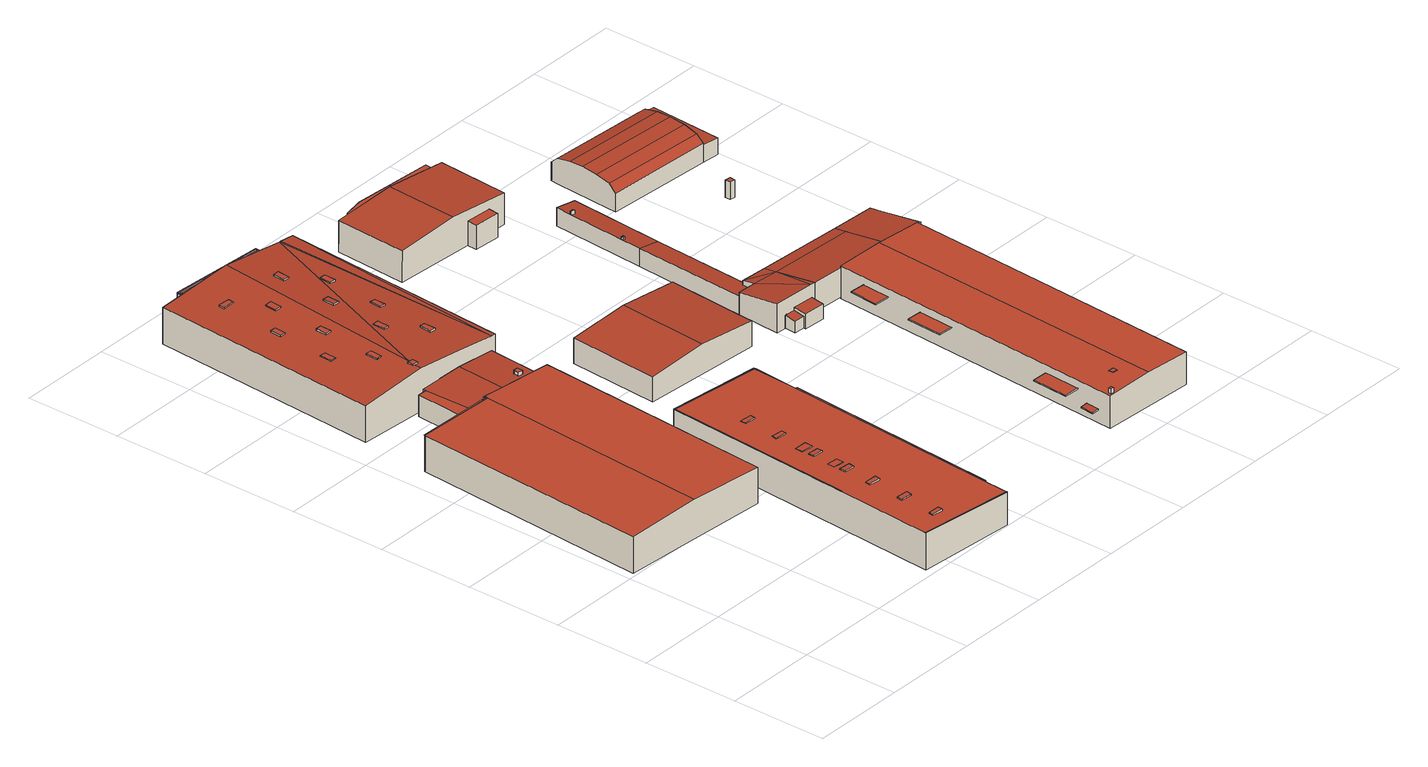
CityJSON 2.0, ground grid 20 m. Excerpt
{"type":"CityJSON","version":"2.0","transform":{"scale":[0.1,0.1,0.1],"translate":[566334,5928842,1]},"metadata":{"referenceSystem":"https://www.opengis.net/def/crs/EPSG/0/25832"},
"CityObjects":{
"building1":{"type":"Building","attributes":{"Grundfläche 2D":"1607.960836","Grundhöhe NN":"2.364"},"geometry":[{"type":"Solid","lod":"3","boundaries":[[[[0,1,2,1,3,4,5,6,7]],[[8,9,10,11,12,1,0]],[[12,11,13]],[[12,13,14,3,1]],[[15,6,2,1,16]],[[1,17,18,16]],[[7,6,15,19]],[[20,8,0,7,19,21]],[[9,8,20,22]],[[11,10,9,22,23]],[[17,11,23,18]],[[18,23,22,20,21,19,15,16]],[[4,3,1,2,6,5]],[[11,3,13]],[[11,17,3]],[[3,14,13]],[[1,3,17]]]],"semantics":{"surfaces":[{"type":"RoofSurface"},{"type":"WallSurface"},{"type":"GroundSurface"}],"values":[[0,0,0,0,1,1,1,1,1,1,1,2,0,0,0,0,0]]}}]},
"building2":{"type":"Building","attributes":{"Grundfläche 2D":"263.591905","Grundhöhe NN":"2.552"},"children":["building2-1"],"geometry":[{"type":"Solid","lod":"3","boundaries":[[[[24,25,26,27]],[[28,26,25]],[[29,30,31,24,27,32]],[[33,34,30,29,35]],[[32,27,26,36,37]],[[29,32,37,38]],[[35,29,38,39]],[[33,35,39,40]],[[34,33,40,41]],[[30,34,41,42]],[[43,25,24,31,30,42,44]],[[28,25,43,45]],[[26,28,45,36]],[[45,43,44,42,41,40,39,38,37,36]]]],"semantics":{"surfaces":[{"type":"RoofSurface"},{"type":"WallSurface"},{"type":"GroundSurface"}],"values":[[0,0,0,0,1,1,1,1,1,1,1,1,1,2]]}}]},
"building2-1":{"type":"BuildingInstallation","parents":["building2"],"geometry":[{"type":"MultiSurface","lod":"3","boundaries":[[[46,47,48,49]],[[49,48,50,51]],[[46,49,51,52]],[[47,46,52,53]],[[48,47,53,50]]],"semantics":{"surfaces":[{"type":"RoofSurface"},{"type":"WallSurface"}],"values":[0,1,1,1,1]}}]},
"building3":{"type":"Building","attributes":{"Grundfläche 2D":"1262.281535","Grundhöhe NN":"1.794"},"children":["building3-1","building3-2","building3-3","building3-4","building3-5","building3-6","building3-7","building3-8","building3-9","building3-10","building3-11","building3-12"],"geometry":[{"type":"Solid","lod":"3","boundaries":[[[[54,55,56]],[[57,58,59,60,61,56,55,62,63]],[[60,59,64,65]],[[66,54,56,61,60,65,67]],[[55,54,66,68]],[[62,55,68,69]],[[63,62,69,70]],[[59,58,57,63,70,71,72,64]],[[71,70,69,68,66,67,65,64,72]]]],"semantics":{"surfaces":[{"type":"RoofSurface"},{"type":"WallSurface"},{"type":"GroundSurface"}],"values":[[0,0,1,1,1,1,1,1,2]]}}]},
"building3-1":{"type":"BuildingInstallation","parents":["building3"],"geometry":[{"type":"MultiSurface","lod":"3","boundaries":[[[73,74,75,76]],[[76,75,77,78]],[[73,76,78,79]],[[74,73,79,80]],[[75,74,80,77]]],"semantics":{"surfaces":[{"type":"RoofSurface"},{"type":"WallSurface"}],"values":[0,1,1,1,1]}}]},
"building3-2":{"type":"BuildingInstallation","parents":["building3"],"geometry":[{"type":"MultiSurface","lod":"3","boundaries":[[[81,82,83,84]],[[84,83,85,86]],[[81,84,86,87]],[[82,81,87,88]],[[83,82,88,85]]],"semantics":{"surfaces":[{"type":"RoofSurface"},{"type":"WallSurface"}],"values":[0,1,1,1,1]}}]},
"building3-3":{"type":"BuildingInstallation","parents":["building3"],"geometry":[{"type":"MultiSurface","lod":"3","boundaries":[[[89,90,91,92]],[[92,91,93,94]],[[92,94,89]],[[91,90,93]]],"semantics":{"surfaces":[{"type":"RoofSurface"},{"type":"WallSurface"}],"values":[0,1,1,1]}}]},
"building3-4":{"type":"BuildingInstallation","parents":["building3"],"geometry":[{"type":"MultiSurface","lod":"3","boundaries":[[[95,96,97,98]],[[99,100,97]],[[100,98,97]],[[57,101,96,95]],[[97,96,101,102]],[[99,97,102,55]],[[55,62,100,99]],[[98,100,62,63]],[[63,57,95,98]]],"semantics":{"surfaces":[{"type":"RoofSurface"},{"type":"WallSurface"}],"values":[0,0,0,1,1,1,1,1,1]}}]},
"building3-5":{"type":"BuildingInstallation","parents":["building3"],"geometry":[{"type":"MultiSurface","lod":"3","boundaries":[[[103,104,105,106]],[[106,105,107,108]],[[103,106,108,109]],[[104,103,109,110]],[[105,104,110,107]]],"semantics":{"surfaces":[{"type":"RoofSurface"},{"type":"WallSurface"}],"values":[0,1,1,1,1]}}]},
"building3-6":{"type":"BuildingInstallation","parents":["building3"],"geometry":[{"type":"MultiSurface","lod":"3","boundaries":[[[111,112,113,114]],[[114,113,115,116]],[[111,114,116,117]],[[112,111,117,118]],[[113,112,118,115]]],"semantics":{"surfaces":[{"type":"RoofSurface"},{"type":"WallSurface"}],"values":[0,1,1,1,1]}}]},
"building3-7":{"type":"BuildingInstallation","parents":["building3"],"geometry":[{"type":"MultiSurface","lod":"3","boundaries":[[[119,120,121,122]],[[123,124,122,121]],[[119,122,124,125]],[[120,119,125,126]],[[126,123,121,120]]],"semantics":{"surfaces":[{"type":"RoofSurface"},{"type":"WallSurface"}],"values":[0,1,1,1,1]}}]},
"building3-8":{"type":"BuildingInstallation","parents":["building3"],"geometry":[{"type":"MultiSurface","lod":"3","boundaries":[[[127,128,129,130]],[[130,129,131,132]],[[127,130,132,133]],[[128,127,133,134]],[[129,128,134,131]]],"semantics":{"surfaces":[{"type":"RoofSurface"},{"type":"WallSurface"}],"values":[0,1,1,1,1]}}]},
"building3-9":{"type":"BuildingInstallation","parents":["building3"],"geometry":[{"type":"MultiSurface","lod":"3","boundaries":[[[135,136,137,138]],[[138,137,139,140]],[[140,141,135,138]],[[141,142,136,135]],[[137,136,142,139]]],"semantics":{"surfaces":[{"type":"RoofSurface"},{"type":"WallSurface"}],"values":[0,1,1,1,1]}}]},
"building3-10":{"type":"BuildingInstallation","parents":["building3"],"geometry":[{"type":"MultiSurface","lod":"3","boundaries":[[[143,144,145,146]],[[145,144,61,58]],[[146,145,58,59]],[[143,146,59,60]],[[144,143,60,61]]],"semantics":{"surfaces":[{"type":"RoofSurface"},{"type":"WallSurface"}],"values":[0,1,1,1,1]}}]},
"building3-11":{"type":"BuildingInstallation","parents":["building3"],"geometry":[{"type":"MultiSurface","lod":"3","boundaries":[[[147,148,149,150]],[[150,149,151,152]],[[147,150,152,153]],[[148,147,153,154]],[[149,148,154,151]]],"semantics":{"surfaces":[{"type":"RoofSurface"},{"type":"WallSurface"}],"values":[0,1,1,1,1]}}]},
"building3-12":{"type":"BuildingInstallation","parents":["building3"],"geometry":[{"type":"MultiSurface","lod":"3","boundaries":[[[155,156,157,158]],[[158,157,159,160]],[[155,158,160,161]],[[156,155,161,162]],[[157,156,162,159]],[[162,161,160,159]]],"semantics":{"surfaces":[{"type":"RoofSurface"},{"type":"WallSurface"},{"type":"OuterCeilingSurface"}],"values":[0,1,1,1,1,2]}}]},
"building4":{"type":"Building","attributes":{"Grundfläche 2D":"1624.703025","Grundhöhe NN":"2.589"},"children":["building4-1","building4-2","building4-3","building4-4","building4-5","building4-6","building4-7","building4-8","building4-9","building4-10","building4-11","building4-12","building4-13"],"geometry":[{"type":"Solid","lod":"3","boundaries":[[[[163,164,165,166,167,168,169]],[[170,165,164,163,169,171,172]],[[173,174,172]],[[174,175,172]],[[175,170,172]],[[170,166,165]],[[165,166,165,164]],[[168,167,176,177]],[[173,172,171,169,168,177,178]],[[174,173,178,179]],[[167,166,170,175,174,179,176]],[[178,177,176,179]]]],"semantics":{"surfaces":[{"type":"RoofSurface"},{"type":"WallSurface"},{"type":"GroundSurface"}],"values":[[0,0,0,0,0,0,0,1,1,1,1,2]]}}]},
"building4-1":{"type":"BuildingInstallation","parents":["building4"],"geometry":[{"type":"MultiSurface","lod":"3","boundaries":[[[180,181,182,183]],[[183,182,184,185]],[[180,183,185,186]],[[181,180,186,187]],[[182,181,187,184]]],"semantics":{"surfaces":[{"type":"RoofSurface"},{"type":"WallSurface"}],"values":[0,1,1,1,1]}}]},
"building4-2":{"type":"BuildingInstallation","parents":["building4"],"geometry":[{"type":"MultiSurface","lod":"3","boundaries":[[[188,189,190,191,192,193]],[[189,194,165,190]],[[191,190,165,195]],[[195,196,197,193,192,191]],[[198,188,193,197,163]],[[188,198,199,194,189]]],"semantics":{"surfaces":[{"type":"RoofSurface"},{"type":"WallSurface"}],"values":[0,1,1,1,1,1]}}]},
"building4-3":{"type":"BuildingInstallation","parents":["building4"],"geometry":[{"type":"MultiSurface","lod":"3","boundaries":[[[200,201,202,203]],[[203,202,204,205]],[[200,203,205,206]],[[201,200,206,207]],[[202,201,207,204]]],"semantics":{"surfaces":[{"type":"RoofSurface"},{"type":"WallSurface"}],"values":[0,1,1,1,1]}}]},
"building4-4":{"type":"BuildingInstallation","parents":["building4"],"geometry":[{"type":"MultiSurface","lod":"3","boundaries":[[[208,209,210,211]],[[212,213,209,208,214]],[[213,215,210,209]],[[216,217,211,210,215]],[[217,214,208,211]]],"semantics":{"surfaces":[{"type":"RoofSurface"},{"type":"WallSurface"}],"values":[0,1,1,1,1]}}]},
"building4-5":{"type":"BuildingInstallation","parents":["building4"],"geometry":[{"type":"MultiSurface","lod":"3","boundaries":[[[218,219,220,221]],[[222,219,218,223]],[[224,220,219,222,225]],[[224,226,221,220]],[[226,223,218,221]]],"semantics":{"surfaces":[{"type":"RoofSurface"},{"type":"WallSurface"}],"values":[0,1,1,1,1]}}]},
"building4-6":{"type":"BuildingInstallation","parents":["building4"],"geometry":[{"type":"MultiSurface","lod":"3","boundaries":[[[227,228,229,230]],[[230,229,231,232]],[[232,233,227,230]],[[228,227,233,234]],[[234,231,229,228]]],"semantics":{"surfaces":[{"type":"RoofSurface"},{"type":"WallSurface"}],"values":[0,1,1,1,1]}}]},
"building4-7":{"type":"BuildingInstallation","parents":["building4"],"geometry":[{"type":"MultiSurface","lod":"3","boundaries":[[[235,236,237,238]],[[238,237,239,240]],[[235,238,240,241]],[[236,235,241,242]],[[237,236,242,239]]],"semantics":{"surfaces":[{"type":"RoofSurface"},{"type":"WallSurface"}],"values":[0,1,1,1,1]}}]},
"building4-8":{"type":"BuildingInstallation","parents":["building4"],"geometry":[{"type":"MultiSurface","lod":"3","boundaries":[[[243,244,245,246]],[[246,245,247,248]],[[243,246,248,249]],[[244,243,249,250]],[[245,244,250,247]]],"semantics":{"surfaces":[{"type":"RoofSurface"},{"type":"WallSurface"}],"values":[0,1,1,1,1]}}]},
"building4-9":{"type":"BuildingInstallation","parents":["building4"],"geometry":[{"type":"MultiSurface","lod":"3","boundaries":[[[251,252,253,254]],[[254,253,255,256]],[[256,257,251,254]],[[257,258,252,251]],[[253,252,258,255]]],"semantics":{"surfaces":[{"type":"RoofSurface"},{"type":"WallSurface"}],"values":[0,1,1,1,1]}}]},
"building4-10":{"type":"BuildingInstallation","parents":["building4"],"geometry":[{"type":"MultiSurface","lod":"3","boundaries":[[[259,260,261,262]],[[262,261,263,264]],[[259,262,264,265]],[[260,259,265,266]],[[261,260,266,263]]],"semantics":{"surfaces":[{"type":"RoofSurface"},{"type":"WallSurface"}],"values":[0,1,1,1,1]}}]},
"building4-11":{"type":"BuildingInstallation","parents":["building4"],"geometry":[{"type":"MultiSurface","lod":"3","boundaries":[[[267,268,269,270]],[[270,269,271,272]],[[267,270,272,273]],[[268,267,273,274]],[[269,268,274,271]]],"semantics":{"surfaces":[{"type":"RoofSurface"},{"type":"WallSurface"}],"values":[0,1,1,1,1]}}]},
"building4-12":{"type":"BuildingInstallation","parents":["building4"],"geometry":[{"type":"MultiSurface","lod":"3","boundaries":[[[275,276,277,278]],[[278,277,279,280]],[[275,278,280,281]],[[276,275,281,282]],[[277,276,282,279]]],"semantics":{"surfaces":[{"type":"RoofSurface"},{"type":"WallSurface"}],"values":[0,1,1,1,1]}}]},
"building4-13":{"type":"BuildingInstallation","parents":["building4"],"geometry":[{"type":"MultiSurface","lod":"3","boundaries":[[[283,284,285,286]],[[286,285,287,288]],[[283,286,288,289]],[[284,283,289,290]],[[285,284,290,287]]],"semantics":{"surfaces":[{"type":"RoofSurface"},{"type":"WallSurface"}],"values":[0,1,1,1,1]}}]},
"building5":{"type":"Building","attributes":{"Grundfläche 2D":"120.102720","Grundhöhe NN":"2.643"},"children":["building5-1"],"geometry":[{"type":"Solid","lod":"3","boundaries":[[[[291,292,293,294,295,296]],[[291,296,297,298]],[[294,293,292,291,298,299]],[[295,294,299,300]],[[296,295,300,297]],[[298,297,300,299]]]],"semantics":{"surfaces":[{"type":"RoofSurface"},{"type":"WallSurface"},{"type":"GroundSurface"}],"values":[[0,1,1,1,1,2]]}}]},
"building5-1":{"type":"BuildingInstallation","parents":["building5"],"geometry":[{"type":"MultiSurface","lod":"3","boundaries":[[[301,302,303,304,305,306,307,308]],[[291,292,305,304]],[[292,309,306,305]],[[307,306,309,310]],[[310,293,308,307]],[[293,294,301,308]],[[294,295,302,301]],[[295,296,303,302]],[[296,291,304,303]]],"semantics":{"surfaces":[{"type":"RoofSurface"},{"type":"WallSurface"}],"values":[0,1,1,1,1,1,1,1,1]}}]},
"building6":{"type":"Building","attributes":{"Grundfläche 2D":"484.919468","Grundhöhe NN":"2.295"},"geometry":[{"type":"Solid","lod":"3","boundaries":[[[[311,312,313,314]],[[315,312,311,316]],[[314,313,317,318]],[[316,311,314,318,319]],[[315,316,319,320]],[[317,313,312,315,320]],[[318,317,320,319]]]],"semantics":{"surfaces":[{"type":"RoofSurface"},{"type":"WallSurface"},{"type":"GroundSurface"}],"values":[[0,0,1,1,1,1,2]]}}]},
"building7":{"type":"Building","attributes":{"Grundfläche 2D":"485.353707","Grundhöhe NN":"2.614"},"children":["building7-1"],"geometry":[{"type":"Solid","lod":"3","boundaries":[[[[321,322,323,324]],[[322,325,326,323]],[[327,328,329,330,331]],[[332,333,334,335]],[[321,324,336,337]],[[331,330,338,339,325,322,321,337,340]],[[326,325,339,341]],[[334,342,336,324,323,326,341,343,335]],[[327,331,340,344]],[[328,327,344,345]],[[329,328,345,346]],[[330,329,346,338]],[[332,335,343,347]],[[333,332,347,348]],[[334,333,348,342]],[[348,347,343,341,339,338,346,345,344,340,337,336,342]]]],"semantics":{"surfaces":[{"type":"RoofSurface"},{"type":"WallSurface"},{"type":"GroundSurface"}],"values":[[0,0,0,0,1,1,1,1,1,1,1,1,1,1,1,2]]}}]},
"building7-1":{"type":"BuildingInstallation","parents":["building7"],"geometry":[{"type":"MultiSurface","lod":"3","boundaries":[[[349,350,351,352]],[[353,354,351,350]],[[354,355,352,351]],[[355,356,349,352]],[[356,353,350,349]],[[353,356,355,354]]],"semantics":{"surfaces":[{"type":"RoofSurface"},{"type":"WallSurface"},{"type":"OuterCeilingSurface"}],"values":[0,1,1,1,1,2]}}]},
"building8":{"type":"Building","attributes":{"Grundfläche 2D":"18.006083","Grundhöhe NN":"1.970"},"geometry":[{"type":"Solid","lod":"3","boundaries":[[[[357,358,359,360]],[[361,362,363,364]],[[360,359,365,366]],[[357,360,366,367]],[[358,357,367,368]],[[361,369,365,359,362]],[[370,363,362,359,358,368]],[[364,363,370,371]],[[361,364,371,369]],[[369,371,370,368,367,366,365]]]],"semantics":{"surfaces":[{"type":"RoofSurface"},{"type":"WallSurface"},{"type":"GroundSurface"}],"values":[[0,0,1,1,1,1,1,1,1,2]]}}]},
"building9":{"type":"Building","attributes":{"Grundfläche 2D":"105.497852","Grundhöhe NN":"1.938"},"geometry":[{"type":"Solid","lod":"3","boundaries":[[[[372,373,374]],[[372,375,376,373]],[[376,377,378,379,373]],[[380,376,375]],[[380,375,381]],[[375,372,374,382,383]],[[384,378,377,376,385,386]],[[379,378,384,387]],[[374,373,379,387,382]],[[381,375,383,388]],[[380,381,388,389]],[[376,380,389,385]],[[388,383,382,387,384,386,385,389]]]],"semantics":{"surfaces":[{"type":"RoofSurface"},{"type":"WallSurface"},{"type":"GroundSurface"}],"values":[[0,0,0,0,0,1,1,1,1,1,1,1,2]]}}]},
"building10":{"type":"Building","attributes":{"Grundfläche 2D":"109.297693","Grundhöhe NN":"1.714"},"geometry":[{"type":"Solid","lod":"3","boundaries":[[[[390,391,392,393,394,395]],[[396,397,395,394]],[[397,398,390,395]],[[398,399,391,390]],[[399,400,392,391]],[[400,401,393,392]],[[401,396,394,393]],[[401,400,399,398,397,396]]]],"semantics":{"surfaces":[{"type":"RoofSurface"},{"type":"WallSurface"},{"type":"GroundSurface"}],"values":[[0,1,1,1,1,1,1,2]]}}]},
"building11":{"type":"Building","attributes":{"Grundfläche 2D":"1270.532192","Grundhöhe NN":"1.573"},"children":["building11-1","building11-2","building11-3","building11-4","building11-5","building11-6"],"geometry":[{"type":"Solid","lod":"3","boundaries":[[[[402,403,404,405]],[[403,406,407,408,409,404]],[[406,403,402,410,411]],[[408,407,406,411,412]],[[405,404,409,408,412,413]],[[402,405,413,410]],[[412,411,410,413]]]],"semantics":{"surfaces":[{"type":"RoofSurface"},{"type":"WallSurface"},{"type":"GroundSurface"}],"values":[[0,0,1,1,1,1,2]]}}]},
"building11-1":{"type":"BuildingInstallation","parents":["building11"],"geometry":[{"type":"MultiSurface","lod":"3","boundaries":[[[414,415,416,417]],[[417,416,418,419]],[[414,417,419,420]],[[420,421,415,414]],[[416,415,421,418]]],"semantics":{"surfaces":[{"type":"RoofSurface"},{"type":"WallSurface"}],"values":[0,1,1,1,1]}}]},
"building11-2":{"type":"BuildingInstallation","parents":["building11"],"geometry":[{"type":"MultiSurface","lod":"3","boundaries":[[[422,423,424,425]],[[426,427,423,422]],[[424,423,427,428]],[[425,424,428,429]],[[429,426,422,425]]],"semantics":{"surfaces":[{"type":"RoofSurface"},{"type":"WallSurface"}],"values":[0,1,1,1,1]}}]},
"building11-3":{"type":"BuildingInstallation","parents":["building11"],"geometry":[{"type":"MultiSurface","lod":"3","boundaries":[[[430,431,432,433]],[[434,435,433,432]],[[435,436,430,433]],[[436,437,431,430]],[[437,434,432,431]],[[437,436,435,434]]],"semantics":{"surfaces":[{"type":"RoofSurface"},{"type":"WallSurface"},{"type":"OuterCeilingSurface"}],"values":[0,1,1,1,1,2]}}]},
"building11-4":{"type":"BuildingInstallation","parents":["building11"],"geometry":[{"type":"MultiSurface","lod":"3","boundaries":[[[438,439,440,441]],[[442,443,441,440]],[[443,444,438,441]],[[444,445,439,438]],[[445,442,440,439]],[[445,444,443,442]]],"semantics":{"surfaces":[{"type":"RoofSurface"},{"type":"WallSurface"},{"type":"OuterCeilingSurface"}],"values":[0,1,1,1,1,2]}}]},
"building11-5":{"type":"BuildingInstallation","parents":["building11"],"geometry":[{"type":"MultiSurface","lod":"3","boundaries":[[[446,447,448,449]],[[449,448,450,451]],[[446,449,451,452]],[[447,446,452,453]],[[448,447,453,450]],[[453,452,451,450]]],"semantics":{"surfaces":[{"type":"RoofSurface"},{"type":"WallSurface"},{"type":"OuterCeilingSurface"}],"values":[0,1,1,1,1,2]}}]},
"building11-6":{"type":"BuildingInstallation","parents":["building11"],"geometry":[{"type":"MultiSurface","lod":"3","boundaries":[[[454,455,456,457]],[[458,459,457,456]],[[459,460,454,457]],[[460,461,455,454]],[[461,458,456,455]],[[461,460,459,458]]],"semantics":{"surfaces":[{"type":"RoofSurface"},{"type":"WallSurface"},{"type":"OuterCeilingSurface"}],"values":[0,1,1,1,1,2]}}]},
"building12":{"type":"Building","attributes":{"Grundfläche 2D":"91.933557","Grundhöhe NN":"1.823"},"children":["building12-1","building12-2"],"geometry":[{"type":"Solid","lod":"3","boundaries":[[[[462,463,394,393,464,465]],[[466,394,463,462,465,467,468]],[[393,394,466,469]],[[464,393,469,470]],[[465,464,470,467]],[[469,466,468,467,470]]]],"semantics":{"surfaces":[{"type":"RoofSurface"},{"type":"WallSurface"},{"type":"GroundSurface"}],"values":[[0,1,1,1,1,2]]}}]},
"building12-1":{"type":"BuildingInstallation","parents":["building12"],"geometry":[{"type":"MultiSurface","lod":"3","boundaries":[[[471,472,473,474,475]],[[473,472,462,463]],[[474,473,463,476]],[[475,474,476,477]],[[462,472,471,475,477,478]]],"semantics":{"surfaces":[{"type":"RoofSurface"},{"type":"WallSurface"}],"values":[0,1,1,1,1]}}]},
"building12-2":{"type":"BuildingInstallation","parents":["building12"],"geometry":[{"type":"MultiSurface","lod":"3","boundaries":[[[479,480,481,482]],[[482,481,483,484]],[[479,482,484,485]],[[480,479,485,486]],[[481,480,486,483]]],"semantics":{"surfaces":[{"type":"RoofSurface"},{"type":"WallSurface"}],"values":[0,1,1,1,1]}}]},
"building13":{"type":"Building","attributes":{"Grundfläche 2D":"220.053055","Grundhöhe NN":"1.883"},"geometry":[{"type":"Solid","lod":"3","boundaries":[[[[372,374,487,488,489,375]],[[490,381,375,489]],[[372,375,383,382,374]],[[487,374,382,491]],[[489,488,487,491,492]],[[490,489,492,493]],[[381,490,493,388]],[[381,388,383,375]],[[388,493,492,491,382,383]]]],"semantics":{"surfaces":[{"type":"RoofSurface"},{"type":"WallSurface"},{"type":"GroundSurface"}],"values":[[0,0,1,1,1,1,1,1,2]]}}]},
"building14":{"type":"Building","attributes":{"Grundfläche 2D":"110.810087","Grundhöhe NN":"1.800"},"geometry":[{"type":"Solid","lod":"3","boundaries":[[[[490,489,488,487,494,495,496]],[[494,487,497,498]],[[496,495,494,498,499]],[[490,496,499,500]],[[497,487,488,489,490,500,501]],[[500,499,498,497,501]]]],"semantics":{"surfaces":[{"type":"RoofSurface"},{"type":"WallSurface"},{"type":"GroundSurface"}],"values":[[0,1,1,1,1,2]]}}]},
"building15":{"type":"Building","attributes":{"Grundfläche 2D":"1.234357","Grundhöhe NN":"1.785"},"geometry":[{"type":"Solid","lod":"3","boundaries":[[[[502,503,504,505]],[[506,507,505,504]],[[507,508,502,505]],[[508,509,503,502]],[[509,506,504,503]],[[509,508,507,506]]]],"semantics":{"surfaces":[{"type":"RoofSurface"},{"type":"WallSurface"},{"type":"GroundSurface"}],"values":[[0,1,1,1,1,2]]}}]},
"building16":{"type":"Building","attributes":{"Grundfläche 2D":"403.831868","Grundhöhe NN":"1.594"},"geometry":[{"type":"Solid","lod":"3","boundaries":[[[[510,511,512,513,514]],[[515,511,510,516]],[[517,515,516,518]],[[519,517,518,520]],[[521,519,520,522]],[[523,521,522,524,525]],[[526,527,528,529,530,531]],[[513,512,532,533,526,514]],[[529,534,535,525,524,522,520,518,516,510,514,526,531,530]],[[523,525,535,536]],[[537,532,512,511,515,517,519,521,523,536,538]],[[527,526,533,539]],[[528,527,539,540]],[[529,528,540,534]],[[532,537,538,536,535,534,540,539,533]]]],"semantics":{"surfaces":[{"type":"RoofSurface"},{"type":"WallSurface"},{"type":"GroundSurface"}],"values":[[0,0,0,0,0,0,0,1,1,1,1,1,1,1,2]]}}]}
},
"vertices":[
[166,390,95],[199,886,95],[166,889,93],[197,890,95],[166,892,93],[42,901,88],[42,899,88],[9,400,89],[329,379,88],[361,883,88],[231,892,93],[201,894,95],[199,887,95],[200,894,95],[197,894,95],[42,899,14],[199,886,14],[200,886,95],[200,886,14],[9,400,14],[329,379,14],[166,390,14],[361,883,14],[201,894,14],
[280,888,64],[361,883,60],[371,1017,60],[289,1023,64],[362,883,60],[194,1021,60],[197,894,60],[200,894,60],[195,1029,60],[166,892,60],[197,890,60],[175,1022,60],[371,1017,16],[195,1029,16],[194,1021,16],[175,1022,16],[166,892,16],[197,890,16],[197,894,16],[361,883,16],[200,894,16],[362,883,16],
[334,936,69],[333,925,69],[343,924,69],[343,936,69],[343,924,61],[343,936,61],[334,936,61],[333,925,61],
[599,605,75],[597,605,75],[594,530,75],[364,218,84],[351,16,84],[351,15,84],[558,0,75],[558,2,75],[597,607,75],[390,620,84],[351,15,8],[558,0,8],[599,605,8],[558,2,8],[597,605,8],[597,607,8],[390,620,8],[364,218,8],[351,16,8],
[422,269,84],[422,257,84],[444,255,84],[445,267,84],[444,255,81],[445,267,81],[422,269,82],[422,257,82],
[412,131,84],[411,120,84],[436,119,84],[437,130,84],[436,119,80],[437,130,80],[412,131,82],[411,120,82],
[423,297,82],[422,282,82],[446,281,82],[447,296,82],[446,281,80],[447,296,81],
[364,218,85],[365,218,85],[392,619,85],[390,620,85],[597,605,76],[597,607,76],[365,218,84],[392,619,84],
[408,55,84],[407,46,84],[431,44,84],[432,54,84],[431,44,80],[432,54,80],[408,55,82],[407,46,82],
[432,431,83],[431,421,83],[456,419,83],[457,429,83],[456,419,80],[457,429,80],[432,431,82],[431,421,82],
[427,344,84],[427,332,84],[449,331,84],[449,342,84],[449,331,81],[449,342,81],[427,344,82],[427,332,82],
[437,506,83],[437,495,83],[461,494,83],[462,504,83],[461,494,80],[462,504,80],[437,506,82],[437,495,82],
[427,373,83],[426,357,83],[452,356,83],[452,372,83],[452,356,80],[452,372,81],[427,373,82],[426,357,82],
[558,0,76],[558,2,76],[351,16,85],[351,15,85],
[417,206,84],[416,196,84],[441,194,84],[442,205,84],[441,194,80],[442,205,80],[417,206,82],[416,196,82],
[621,528,55],[594,530,55],[563,78,55],[590,76,55],[563,78,53],[590,76,53],[621,528,53],[594,530,53],
[192,1045,105],[194,1056,105],[194,1057,105],[241,1512,105],[78,1523,91],[48,1038,91],[191,1029,105],[378,1503,91],[289,1023,97],[371,1017,90],[381,1017,89],[412,1501,89],[381,1503,91],[78,1523,16],[48,1038,16],[381,1017,16],[412,1501,16],
[134,1430,101],[158,1429,101],[159,1440,101],[135,1442,101],[159,1440,99],[135,1442,97],[134,1430,97],[158,1429,99],
[199,1044,108],[200,1056,108],[194,1057,108],[188,1057,108],[188,1056,108],[188,1045,108],[200,1056,105],[188,1057,105],[188,1056,105],[188,1045,105],[199,1044,105],[200,1054,105],
[254,1165,103],[266,1165,103],[267,1190,103],[255,1190,103],[267,1190,100],[255,1190,101],[254,1165,101],[266,1165,100],
[139,1318,100],[127,1318,100],[125,1294,100],[137,1294,100],[129,1318,97],[127,1318,97],[139,1318,98],[125,1294,97],[135,1294,98],[137,1294,98],
[178,1109,105],[180,1134,105],[168,1135,105],[167,1110,105],[180,1134,104],[178,1109,104],[168,1135,102],[174,1134,103],[167,1110,102],
[181,1351,104],[193,1350,106],[195,1374,106],[183,1375,104],[195,1374,103],[183,1375,102],[181,1351,102],[193,1350,103],
[313,1222,98],[325,1221,98],[326,1245,98],[315,1246,98],[326,1245,95],[315,1246,96],[313,1222,96],[325,1221,95],
[320,1341,98],[333,1341,98],[334,1365,98],[322,1365,98],[334,1365,94],[322,1365,96],[320,1341,96],[333,1341,94],
[174,1231,106],[186,1230,106],[187,1254,106],[175,1254,106],[187,1254,103],[175,1254,102],[174,1231,102],[186,1230,103],
[269,1405,104],[281,1404,104],[283,1429,104],[270,1429,104],[283,1429,100],[270,1429,101],[269,1405,101],[281,1404,100],
[261,1285,104],[274,1284,103],[275,1309,103],[262,1310,104],[275,1309,100],[262,1310,101],[261,1285,101],[274,1284,100],
[118,1174,99],[130,1173,99],[131,1198,99],[119,1199,99],[131,1198,98],[119,1199,97],[118,1174,97],[130,1173,98],
[305,1102,99],[317,1101,99],[318,1126,99],[307,1127,99],[318,1126,95],[307,1127,96],[305,1102,96],[317,1101,95],
[179,1516,49],[182,1516,49],[378,1503,49],[381,1503,49],[384,1563,49],[183,1576,49],[183,1576,16],[179,1516,16],[381,1503,16],[384,1563,16],
[381,1503,51],[384,1563,51],[183,1576,51],[179,1516,51],[182,1516,51],[186,1572,51],[382,1560,51],[378,1503,51],[186,1572,49],[382,1560,49],
[617,919,75],[603,729,75],[730,721,65],[743,911,65],[476,737,65],[488,927,65],[730,721,13],[743,911,13],[488,927,13],[476,737,13],
[776,1462,81],[643,1471,91],[635,1320,91],[767,1312,81],[512,1479,81],[503,1328,81],[776,1498,62],[606,1509,62],[563,1502,62],[561,1476,62],[774,1463,62],[670,1297,66],[725,1293,66],[727,1314,66],[672,1317,66],[767,1312,16],[776,1462,16],[561,1476,16],[512,1479,16],[774,1463,16],[503,1328,16],[727,1314,16],[672,1317,16],[776,1498,16],[606,1509,16],[563,1502,16],[670,1297,16],[725,1293,16],
[529,1488,45],[529,1478,45],[544,1477,45],[545,1487,45],[529,1478,43],[544,1477,43],[545,1487,43],[529,1488,43],
[817,693,34],[839,692,34],[841,716,37],[818,717,37],[886,713,43],[841,716,43],[839,687,41],[884,685,41],[841,716,10],[818,717,10],[817,693,10],[839,692,10],[886,713,10],[839,687,10],[884,685,10],
[900,802,53],[886,713,69],[895,712,69],[900,804,53],[844,807,55],[805,809,55],[803,809,55],[798,718,69],[846,836,48],[902,833,48],[895,712,9],[900,804,9],[803,809,9],[844,807,9],[805,809,9],[798,718,9],[902,833,9],[846,836,9],
[844,807,40],[846,836,40],[853,836,39],[866,1045,38],[819,1048,45],[804,808,46],[819,1048,7],[804,808,7],[844,807,7],[846,836,7],[853,836,7],[866,1045,7],
[1160,697,73],[1062,703,76],[1026,62,76],[1123,57,73],[962,709,73],[925,76,73],[925,67,73],[931,67,73],[1160,697,6],[962,709,6],[925,67,6],[1123,57,6],
[938,70,83],[938,76,83],[931,76,83],[931,70,83],[931,76,73],[931,70,73],[938,70,73],[938,76,73],
[986,110,76],[996,109,76],[997,119,76],[986,120,76],[986,110,75],[996,109,75],[997,119,75],[986,120,75],
[902,222,56],[898,146,56],[929,144,57],[934,220,57],[929,144,54],[934,220,54],[902,222,54],[898,146,54],
[912,96,33],[926,95,35],[928,123,35],[914,124,33],[928,123,31],[914,124,31],[912,96,31],[926,95,31],
[923,597,57],[956,595,57],[959,654,57],[927,656,57],[959,654,55],[927,656,55],[923,597,55],[956,595,55],
[915,446,57],[947,444,57],[951,519,57],[919,521,57],[951,519,55],[919,521,55],[915,446,55],[947,444,55],
[830,1214,45],[829,1211,45],[878,1243,39],[831,1246,46],[819,1048,8],[831,1246,8],[829,1211,8],[866,1045,8],[878,1243,8],
[835,1214,52],[830,1214,52],[829,1211,52],[837,1210,52],[837,1214,52],[837,1210,44],[837,1214,44],[835,1214,45],
[827,1088,50],[827,1092,50],[823,1093,50],[822,1088,50],[823,1093,45],[822,1088,45],[827,1088,44],[827,1092,44],
[1077,702,69],[1082,792,53],[1082,794,53],[1084,822,48],[1077,702,9],[1082,794,9],[1084,822,9],
[1169,697,69],[1174,789,53],[1176,817,48],[1077,702,8],[1169,697,8],[1176,817,8],[1084,822,8],[1082,794,8],
[1103,1065,44],[1104,1076,44],[1092,1077,44],[1092,1066,44],[1092,1077,8],[1092,1066,8],[1103,1065,8],[1104,1076,8],
[1162,1199,58],[936,1213,58],[935,1197,45],[1116,1186,45],[1161,1183,45],[938,1242,65],[1164,1228,65],[940,1276,67],[1166,1262,67],[942,1306,65],[1168,1292,65],[944,1336,58],[1170,1322,58],[945,1351,45],[1170,1335,47],[1170,1337,45],[1161,1183,42],[1198,1181,40],[1206,1333,40],[1170,1335,42],[1170,1322,42],[1162,1199,42],[935,1197,6],[1161,1183,6],[1170,1335,6],[1170,1337,6],[945,1351,6],[936,1213,6],[944,1336,6],[1198,1181,6],[1206,1333,6]
]}
